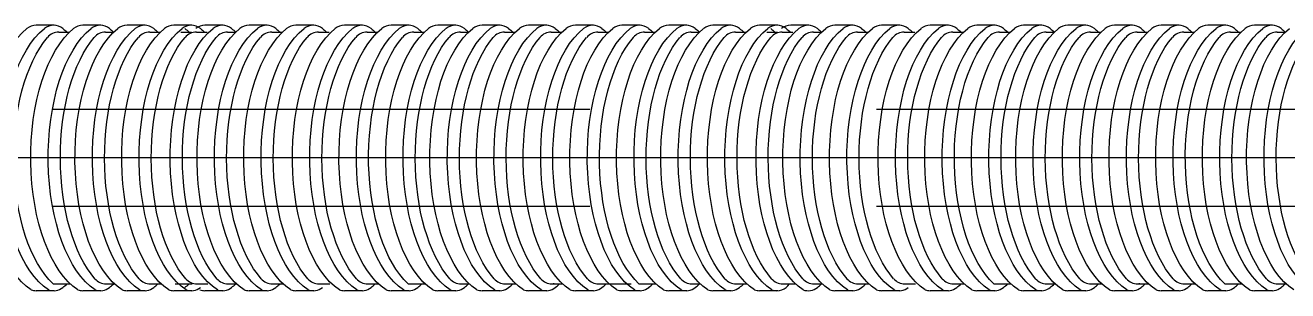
# Model space of a CAD drawing. Header units: millimetres. Extents: x 0 to 42050, y 0 to 29700.
# Drawn here: x 28318.8 to 28671.4, y 12632.6 to 12706.7 of the extents above; entities that cross this region are included whole.
import ezdxf

# ---------------------------------------------------------------- set-up
doc = ezdxf.new("R2010")
doc.units = ezdxf.units.MM
doc.header["$LTSCALE"] = 50
doc.linetypes.add('HID', pattern=[2.3, 1.5, -0.8])
for name, color, linetype in [('GONG', 6, 'Continuous'), ('PIPE', 3, 'Continuous'), ('VALVE', 6, 'Continuous')]:
    doc.layers.add(name, color=color, linetype=linetype)

msp = doc.modelspace()

# ---------------------------------------------------------------- linework, layer by layer
at = {"layer": 'GONG', "color": 6, "linetype": 'HID', "ltscale": 2}
for p, q in [((28096.52, 12683.25, 0), (29372.49, 12683.25, 0)), ((28096.52, 12656.23, 0), (29372.49, 12656.23, 0))]:
    msp.add_line(p, q, dxfattribs=at)
at = {"layer": 'PIPE', "color": 5, "linetype": 'Continuous'}
msp.add_line((29372.49, 12669.74, 0), (28096.52, 12669.74, 0), dxfattribs=at)
at = {"layer": 'VALVE'}
for p, q in [((28326.91, 12706.67, 0), (28321.85, 12706.67, 0)), ((28339.95, 12706.67, 0), (28334.89, 12706.67, 0)), ((28352.3, 12706.67, 0), (28347.24, 12706.67, 0)), ((28365.34, 12706.67, 0), (28360.28, 12706.67, 0)), ((28374.04, 12706.67, 0), (28368.98, 12706.67, 0)), ((28386.39, 12706.67, 0), (28381.33, 12706.67, 0)), ((28399.43, 12706.67, 0), (28394.37, 12706.67, 0)), ((28413, 12706.67, 0), (28407.94, 12706.67, 0)), ((28426.04, 12706.67, 0), (28420.98, 12706.67, 0)), ((28439.08, 12706.67, 0), (28434.01, 12706.67, 0)), ((28451.43, 12706.67, 0), (28446.37, 12706.67, 0)), ((28464.46, 12706.67, 0), (28459.4, 12706.67, 0)), ((28477.5, 12706.67, 0), (28472.44, 12706.67, 0)), ((28477.5, 12706.67, 0), (28472.44, 12706.67, 0)), ((28490.53, 12706.67, 0), (28485.47, 12706.67, 0)), ((28503.57, 12706.67, 0), (28498.51, 12706.67, 0)), ((28515.92, 12706.67, 0), (28510.86, 12706.67, 0)), ((28528.96, 12706.67, 0), (28523.9, 12706.67, 0)), ((28537.66, 12706.67, 0), (28532.6, 12706.67, 0)), ((28550.01, 12706.67, 0), (28544.95, 12706.67, 0)), ((28563.05, 12706.67, 0), (28557.99, 12706.67, 0)), ((28576.63, 12706.67, 0), (28571.56, 12706.67, 0)), ((28589.66, 12706.67, 0), (28584.6, 12706.67, 0)), ((28602.7, 12706.67, 0), (28597.64, 12706.67, 0)), ((28615.05, 12706.67, 0), (28609.99, 12706.67, 0)), ((28628.08, 12706.67, 0), (28623.02, 12706.67, 0)), ((28641.12, 12706.67, 0), (28636.06, 12706.67, 0)), ((28641.12, 12706.67, 0), (28636.06, 12706.67, 0)), ((28654.16, 12706.67, 0), (28649.09, 12706.67, 0)), ((28667.19, 12706.67, 0), (28662.13, 12706.67, 0)), ((28328.17, 12704.76, 0), (28331.15, 12704.76, 0)), ((28341.21, 12704.76, 0), (28343.5, 12704.76, 0)), ((28353.56, 12704.76, 0), (28356.54, 12704.76, 0)), ((28362.26, 12704.76, 0), (28365.24, 12704.76, 0)), ((28366.59, 12704.76, 0), (28369.57, 12704.76, 0)), ((28375.3, 12704.76, 0), (28377.59, 12704.76, 0)), ((28387.65, 12704.76, 0), (28390.63, 12704.76, 0)), ((28400.69, 12704.76, 0), (28403.67, 12704.76, 0)), ((28414.26, 12704.76, 0), (28417.24, 12704.76, 0)), ((28427.3, 12704.76, 0), (28430.28, 12704.76, 0)), ((28440.33, 12704.76, 0), (28442.63, 12704.76, 0)), ((28452.68, 12704.76, 0), (28455.66, 12704.76, 0)), ((28465.72, 12704.76, 0), (28468.7, 12704.76, 0)), ((28466.32, 12704.76, 0), (28468.7, 12704.76, 0)), ((28478.76, 12704.76, 0), (28481.74, 12704.76, 0)), ((28478.76, 12704.76, 0), (28481.74, 12704.76, 0)), ((28491.79, 12704.76, 0), (28494.77, 12704.76, 0)), ((28504.83, 12704.76, 0), (28507.12, 12704.76, 0)), ((28517.18, 12704.76, 0), (28520.16, 12704.76, 0)), ((28525.88, 12704.76, 0), (28528.86, 12704.76, 0)), ((28530.22, 12704.76, 0), (28533.2, 12704.76, 0)), ((28538.92, 12704.76, 0), (28541.22, 12704.76, 0)), ((28551.27, 12704.76, 0), (28554.25, 12704.76, 0)), ((28564.31, 12704.76, 0), (28567.29, 12704.76, 0)), ((28577.88, 12704.76, 0), (28580.86, 12704.76, 0)), ((28590.92, 12704.76, 0), (28593.9, 12704.76, 0)), ((28603.95, 12704.76, 0), (28606.25, 12704.76, 0)), ((28616.31, 12704.76, 0), (28619.29, 12704.76, 0)), ((28629.34, 12704.76, 0), (28632.32, 12704.76, 0)), ((28629.94, 12704.76, 0), (28632.32, 12704.76, 0)), ((28642.38, 12704.76, 0), (28645.36, 12704.76, 0)), ((28642.38, 12704.76, 0), (28645.36, 12704.76, 0)), ((28655.41, 12704.76, 0), (28658.39, 12704.76, 0)), ((28668.45, 12704.76, 0), (28670.75, 12704.76, 0)), ((28326.91, 12632.64, 0), (28321.85, 12632.64, 0)), ((28326.58, 12634.56, 0), (28331.35, 12634.56, 0)), ((28339.95, 12632.64, 0), (28334.89, 12632.64, 0)), ((28341.37, 12634.56, 0), (28343.7, 12634.56, 0)), ((28352.3, 12632.64, 0), (28347.24, 12632.64, 0)), ((28353.72, 12634.56, 0), (28356.74, 12634.56, 0)), ((28365.34, 12632.64, 0), (28360.28, 12632.64, 0)), ((28360.67, 12634.56, 0), (28365.44, 12634.56, 0)), ((28366.75, 12634.56, 0), (28369.77, 12634.56, 0)), ((28374.04, 12632.64, 0), (28368.98, 12632.64, 0)), ((28375.46, 12634.56, 0), (28377.79, 12634.56, 0)), ((28386.39, 12632.64, 0), (28381.33, 12632.64, 0)), ((28387.81, 12634.56, 0), (28390.83, 12634.56, 0)), ((28399.43, 12632.64, 0), (28394.37, 12632.64, 0)), ((28400.85, 12634.56, 0), (28403.86, 12634.56, 0)), ((28413, 12632.64, 0), (28407.94, 12632.64, 0)), ((28414.42, 12634.56, 0), (28417.44, 12634.56, 0)), ((28426.04, 12632.64, 0), (28420.98, 12632.64, 0)), ((28425.71, 12634.56, 0), (28430.47, 12634.56, 0)), ((28439.08, 12632.64, 0), (28434.01, 12632.64, 0)), ((28440.49, 12634.56, 0), (28442.83, 12634.56, 0)), ((28451.43, 12632.64, 0), (28446.37, 12632.64, 0)), ((28452.85, 12634.56, 0), (28455.86, 12634.56, 0)), ((28464.46, 12632.64, 0), (28459.4, 12632.64, 0)), ((28465.88, 12634.56, 0), (28468.9, 12634.56, 0)), ((28466.39, 12634.56, 0), (28466.39, 12634.72, 0)), ((28466.39, 12634.56, 0), (28468.9, 12634.56, 0)), ((28477.5, 12632.64, 0), (28472.44, 12632.64, 0)), ((28477.5, 12632.64, 0), (28472.44, 12632.64, 0)), ((28478.92, 12634.56, 0), (28481.93, 12634.56, 0)), ((28478.92, 12634.56, 0), (28488.03, 12634.56, 0)), ((28490.53, 12632.64, 0), (28485.47, 12632.64, 0)), ((28490.2, 12634.56, 0), (28494.97, 12634.56, 0)), ((28503.57, 12632.64, 0), (28498.51, 12632.64, 0)), ((28504.99, 12634.56, 0), (28507.32, 12634.56, 0)), ((28515.92, 12632.64, 0), (28510.86, 12632.64, 0)), ((28517.34, 12634.56, 0), (28520.36, 12634.56, 0)), ((28528.96, 12632.64, 0), (28523.9, 12632.64, 0)), ((28530.38, 12634.56, 0), (28533.93, 12634.56, 0)), ((28539.08, 12634.56, 0), (28541.41, 12634.56, 0)), ((28550.01, 12632.64, 0), (28544.95, 12632.64, 0)), ((28551.43, 12634.56, 0), (28554.45, 12634.56, 0)), ((28563.05, 12632.64, 0), (28557.99, 12632.64, 0)), ((28564.47, 12634.56, 0), (28567.48, 12634.56, 0)), ((28576.63, 12632.64, 0), (28571.56, 12632.64, 0)), ((28578.04, 12634.56, 0), (28581.06, 12634.56, 0)), ((28589.66, 12632.64, 0), (28584.6, 12632.64, 0)), ((28589.33, 12634.56, 0), (28594.09, 12634.56, 0)), ((28602.7, 12632.64, 0), (28597.64, 12632.64, 0)), ((28604.11, 12634.56, 0), (28606.45, 12634.56, 0)), ((28615.05, 12632.64, 0), (28609.99, 12632.64, 0)), ((28616.47, 12634.56, 0), (28619.48, 12634.56, 0)), ((28628.08, 12632.64, 0), (28623.02, 12632.64, 0)), ((28629.5, 12634.56, 0), (28632.52, 12634.56, 0)), ((28630.02, 12634.56, 0), (28630.02, 12634.72, 0)), ((28630.02, 12634.56, 0), (28632.52, 12634.56, 0)), ((28641.12, 12632.64, 0), (28636.06, 12632.64, 0)), ((28641.12, 12632.64, 0), (28636.06, 12632.64, 0)), ((28642.54, 12634.56, 0), (28645.55, 12634.56, 0)), ((28642.54, 12634.56, 0), (28645.55, 12634.56, 0)), ((28654.16, 12632.64, 0), (28649.09, 12632.64, 0)), ((28653.83, 12634.56, 0), (28658.59, 12634.56, 0)), ((28667.19, 12632.64, 0), (28662.13, 12632.64, 0)), ((28668.61, 12634.56, 0), (28670.94, 12634.56, 0))]:
    msp.add_line(p, q, dxfattribs=at)
for centre, start, end in [((28321.85, 12702.53, 0), 90, 128.4741), ((28326.72, 12702.53, 0), 51.5613, 128.4387), ((28334.89, 12702.53, 0), 90, 128.4741), ((28339.76, 12702.53, 0), 51.5613, 128.4387), ((28347.24, 12702.53, 0), 90, 128.4741), ((28352.11, 12702.53, 0), 51.5613, 128.4387), ((28360.28, 12702.53, 0), 90, 128.4741), ((28365.15, 12702.53, 0), 51.5613, 128.4387), ((28368.98, 12702.53, 0), 90, 128.4741), ((28373.85, 12702.53, 0), 51.5613, 128.4387), ((28381.33, 12702.53, 0), 90, 128.4741), ((28386.2, 12702.53, 0), 51.5613, 128.4387), ((28394.37, 12702.53, 0), 90, 128.4741), ((28399.24, 12702.53, 0), 51.5613, 128.4387), ((28407.94, 12702.53, 0), 90, 128.4741), ((28412.82, 12702.53, 0), 51.5613, 128.4387), ((28420.98, 12702.53, 0), 90, 128.4741), ((28425.85, 12702.53, 0), 51.5613, 128.4387), ((28434.01, 12702.53, 0), 90, 128.4741), ((28438.89, 12702.53, 0), 51.5613, 128.4387), ((28446.37, 12702.53, 0), 90, 128.4741), ((28451.24, 12702.53, 0), 51.5613, 128.4387), ((28459.4, 12702.53, 0), 90, 128.4741), ((28464.27, 12702.53, 0), 51.5613, 128.4387), ((28472.44, 12702.53, 0), 90, 128.4741), ((28472.44, 12702.53, 0), 90, 128.4741), ((28477.31, 12702.53, 0), 51.5613, 128.4387), ((28477.31, 12702.53, 0), 51.5613, 128.4387), ((28485.47, 12702.53, 0), 90, 128.4741), ((28490.35, 12702.53, 0), 51.5613, 128.4387), ((28498.51, 12702.53, 0), 90, 128.4741), ((28503.38, 12702.53, 0), 51.5613, 128.4387), ((28510.86, 12702.53, 0), 90, 128.4741), ((28515.73, 12702.53, 0), 51.5613, 128.4387), ((28523.9, 12702.53, 0), 90, 128.4741), ((28528.77, 12702.53, 0), 51.5613, 128.4387), ((28532.6, 12702.53, 0), 90, 128.4741), ((28537.47, 12702.53, 0), 51.5613, 128.4387), ((28544.95, 12702.53, 0), 90, 128.4741), ((28549.82, 12702.53, 0), 51.5613, 128.4387), ((28557.99, 12702.53, 0), 90, 128.4741), ((28562.86, 12702.53, 0), 51.5613, 128.4387), ((28571.56, 12702.53, 0), 90, 128.4741), ((28576.44, 12702.53, 0), 51.5613, 128.4387), ((28584.6, 12702.53, 0), 90, 128.4741), ((28589.47, 12702.53, 0), 51.5613, 128.4387), ((28597.64, 12702.53, 0), 90, 128.4741), ((28602.51, 12702.53, 0), 51.5613, 128.4387), ((28609.99, 12702.53, 0), 90, 128.4741), ((28614.86, 12702.53, 0), 51.5613, 128.4387), ((28623.02, 12702.53, 0), 90, 128.4741), ((28627.9, 12702.53, 0), 51.5613, 128.4387), ((28636.06, 12702.53, 0), 90, 128.4741), ((28636.06, 12702.53, 0), 90, 128.4741), ((28640.93, 12702.53, 0), 51.5613, 128.4387), ((28640.93, 12702.53, 0), 51.5613, 128.4387), ((28649.09, 12702.53, 0), 90, 128.4741), ((28653.97, 12702.53, 0), 51.5613, 128.4387), ((28662.13, 12702.53, 0), 90, 128.4741), ((28667, 12702.53, 0), 51.5613, 128.4387), ((28328.17, 12700.61, 0), 90, 139.5748), ((28341.21, 12700.61, 0), 90, 139.5748), ((28353.56, 12700.61, 0), 90, 139.5748), ((28366.59, 12700.61, 0), 90, 139.5748), ((28375.3, 12700.61, 0), 90, 139.5748), ((28387.65, 12700.61, 0), 90, 139.5748), ((28400.69, 12700.61, 0), 90, 139.5748), ((28414.26, 12700.61, 0), 90, 139.5748), ((28427.3, 12700.61, 0), 90, 139.5748), ((28440.33, 12700.61, 0), 90, 139.5748), ((28452.68, 12700.61, 0), 90, 139.5748), ((28465.72, 12700.61, 0), 90, 139.5748), ((28478.76, 12700.61, 0), 90, 139.5748), ((28478.76, 12700.61, 0), 90, 139.5748), ((28491.79, 12700.61, 0), 90, 139.5748), ((28504.83, 12700.61, 0), 90, 139.5748), ((28517.18, 12700.61, 0), 90, 139.5748), ((28530.22, 12700.61, 0), 90, 139.5748), ((28538.92, 12700.61, 0), 90, 139.5748), ((28551.27, 12700.61, 0), 90, 139.5748), ((28564.31, 12700.61, 0), 90, 139.5748), ((28577.88, 12700.61, 0), 90, 139.5748), ((28590.92, 12700.61, 0), 90, 139.5748), ((28603.95, 12700.61, 0), 90, 139.5748), ((28616.31, 12700.61, 0), 90, 139.5748), ((28629.34, 12700.61, 0), 90, 139.5748), ((28642.38, 12700.61, 0), 90, 139.5748), ((28642.38, 12700.61, 0), 90, 139.5748), ((28655.41, 12700.61, 0), 90, 139.5748), ((28668.45, 12700.61, 0), 90, 139.5748), ((28341.37, 12638.7, 0), 221.2348, 270), ((28353.72, 12638.7, 0), 221.2348, 270), ((28366.75, 12638.7, 0), 221.2348, 270), ((28375.46, 12638.7, 0), 221.2348, 270), ((28387.81, 12638.7, 0), 221.2348, 270), ((28400.85, 12638.7, 0), 221.2348, 270), ((28414.42, 12638.7, 0), 221.2348, 270), ((28440.49, 12638.7, 0), 221.2348, 270), ((28452.85, 12638.7, 0), 221.2348, 270), ((28465.88, 12638.7, 0), 221.2348, 270), ((28478.92, 12638.7, 0), 221.2348, 270), ((28478.92, 12638.7, 0), 221.2348, 270), ((28504.99, 12638.7, 0), 221.2348, 270), ((28517.34, 12638.7, 0), 221.2348, 270), ((28530.38, 12638.7, 0), 221.2348, 270), ((28539.08, 12638.7, 0), 221.2348, 270), ((28551.43, 12638.7, 0), 221.2348, 270), ((28564.47, 12638.7, 0), 221.2348, 270), ((28578.04, 12638.7, 0), 221.2348, 270), ((28604.11, 12638.7, 0), 221.2348, 270), ((28616.47, 12638.7, 0), 221.2348, 270), ((28629.5, 12638.7, 0), 221.2348, 270), ((28642.54, 12638.7, 0), 221.2348, 270), ((28642.54, 12638.7, 0), 221.2348, 270), ((28668.61, 12638.7, 0), 221.2348, 270), ((28321.85, 12636.78, 0), 250.1306, 270), ((28326.72, 12636.78, 0), 250.1743, 308.4387), ((28334.89, 12636.78, 0), 250.1306, 270), ((28339.76, 12636.78, 0), 250.1743, 308.4387), ((28347.24, 12636.78, 0), 250.1306, 270), ((28352.11, 12636.78, 0), 250.1743, 308.4387), ((28360.28, 12636.78, 0), 250.1306, 270), ((28365.15, 12636.78, 0), 250.1743, 308.4387), ((28368.98, 12636.78, 0), 250.1306, 270), ((28373.85, 12636.78, 0), 250.1743, 308.4387), ((28381.33, 12636.78, 0), 250.1306, 270), ((28386.2, 12636.78, 0), 250.1743, 308.4387), ((28394.37, 12636.78, 0), 250.1306, 270), ((28399.24, 12636.78, 0), 250.1743, 308.4387), ((28407.94, 12636.78, 0), 250.1306, 270), ((28412.82, 12636.78, 0), 250.1743, 308.4387), ((28420.98, 12636.78, 0), 250.1306, 270), ((28425.85, 12636.78, 0), 250.1743, 308.4387), ((28434.01, 12636.78, 0), 250.1306, 270), ((28438.89, 12636.78, 0), 250.1743, 308.4387), ((28446.37, 12636.78, 0), 250.1306, 270), ((28451.24, 12636.78, 0), 250.1743, 308.4387), ((28459.4, 12636.78, 0), 250.1306, 270), ((28464.27, 12636.78, 0), 250.1743, 308.4387), ((28472.44, 12636.78, 0), 250.1306, 270), ((28472.44, 12636.78, 0), 250.1306, 270), ((28477.31, 12636.78, 0), 250.1743, 308.4387), ((28477.31, 12636.78, 0), 250.1743, 308.4387), ((28485.47, 12636.78, 0), 250.1306, 270), ((28490.35, 12636.78, 0), 250.1743, 308.4387), ((28498.51, 12636.78, 0), 250.1306, 270), ((28503.38, 12636.78, 0), 250.1743, 308.4387), ((28510.86, 12636.78, 0), 250.1306, 270), ((28515.73, 12636.78, 0), 250.1743, 308.4387), ((28523.9, 12636.78, 0), 250.1306, 270), ((28528.77, 12636.78, 0), 250.1743, 327.5584), ((28537.47, 12636.78, 0), 250.1743, 308.4387), ((28544.95, 12636.78, 0), 250.1306, 270), ((28549.82, 12636.78, 0), 250.1743, 308.4387), ((28557.99, 12636.78, 0), 250.1306, 270), ((28562.86, 12636.78, 0), 250.1743, 308.4387), ((28571.56, 12636.78, 0), 250.1306, 270), ((28576.44, 12636.78, 0), 250.1743, 308.4387), ((28584.6, 12636.78, 0), 250.1306, 270), ((28589.47, 12636.78, 0), 250.1743, 308.4387), ((28597.64, 12636.78, 0), 250.1306, 270), ((28602.51, 12636.78, 0), 250.1743, 308.4387), ((28609.99, 12636.78, 0), 250.1306, 270), ((28614.86, 12636.78, 0), 250.1743, 308.4387), ((28623.02, 12636.78, 0), 250.1306, 270), ((28627.9, 12636.78, 0), 250.1743, 308.4387), ((28636.06, 12636.78, 0), 250.1306, 270), ((28636.06, 12636.78, 0), 250.1306, 270), ((28640.93, 12636.78, 0), 250.1743, 308.4387), ((28640.93, 12636.78, 0), 250.1743, 308.4387), ((28649.09, 12636.78, 0), 250.1306, 270), ((28653.97, 12636.78, 0), 250.1743, 308.4387), ((28662.13, 12636.78, 0), 250.1306, 270), ((28667, 12636.78, 0), 250.1743, 308.4387)]:
    msp.add_arc(centre, 4.14, start, end, dxfattribs=at)
at = {"layer": 'VALVE', "extrusion": (0, 0, -1)}
for centre, start_param, end_param in [((28326.01, 12669.75, 0), 6.584802, 9.057014), ((28330.87, 12669.75, 0), 6.584331, 9.057441), ((28339.04, 12669.75, 0), 6.584802, 9.057014), ((28343.91, 12669.75, 0), 6.584331, 9.057441), ((28322.58, 12669.75, 0), 9.792115, 9.859931), ((28351.39, 12669.75, 0), 6.584802, 9.057014), ((28356.26, 12669.75, 0), 6.584331, 9.057441), ((28335.61, 12669.75, 0), 9.792115, 9.859931), ((28364.43, 12669.75, 0), 6.584802, 9.057014), ((28369.3, 12669.75, 0), 6.584331, 9.057441), ((28347.97, 12669.75, 0), 9.792115, 9.859931), ((28378, 12669.75, 0), 6.584331, 9.057441), ((28356.67, 12669.75, 0), 9.792115, 9.859931), ((28385.48, 12669.75, 0), 6.584802, 9.057014), ((28361, 12669.75, 0), 9.792115, 9.859931), ((28390.35, 12669.75, 0), 6.584331, 9.057441), ((28369.7, 12669.75, 0), 9.792115, 9.859931), ((28398.52, 12669.75, 0), 6.584802, 9.057014), ((28403.39, 12669.75, 0), 6.584331, 9.057441), ((28382.06, 12669.75, 0), 9.792115, 9.859931), ((28412.1, 12669.75, 0), 6.584802, 9.057014), ((28416.96, 12669.75, 0), 6.584331, 9.057441), ((28395.09, 12669.75, 0), 9.792115, 9.859931), ((28425.13, 12669.75, 0), 6.584802, 9.057014), ((28430, 12669.75, 0), 6.584331, 9.057441), ((28408.67, 12669.75, 0), 9.792115, 9.859931), ((28438.17, 12669.75, 0), 6.584802, 9.057014), ((28443.03, 12669.75, 0), 6.584331, 9.057441), ((28421.7, 12669.75, 0), 9.792115, 9.859931), ((28450.52, 12669.75, 0), 6.584802, 9.057014), ((28455.39, 12669.75, 0), 6.584331, 9.057441), ((28434.74, 12669.75, 0), 9.792115, 9.859931), ((28463.55, 12669.75, 0), 6.584802, 9.057014), ((28468.42, 12669.75, 0), 6.584331, 9.057441), ((28447.09, 12669.75, 0), 9.792115, 9.859931), ((28476.59, 12669.75, 0), 6.584802, 9.057014), ((28476.59, 12669.75, 0), 6.584802, 9.057014), ((28481.46, 12669.75, 0), 6.584331, 9.057441), ((28460.13, 12669.75, 0), 9.792115, 9.859931), ((28489.63, 12669.75, 0), 6.584802, 9.057014), ((28494.49, 12669.75, 0), 6.584331, 9.057441), ((28473.16, 12669.75, 0), 9.792115, 9.859931), ((28473.16, 12669.75, 0), 9.792115, 9.859931), ((28502.66, 12669.75, 0), 6.584802, 9.057014), ((28507.53, 12669.75, 0), 6.584331, 9.057441), ((28486.2, 12669.75, 0), 9.792115, 9.859931), ((28515.01, 12669.75, 0), 6.584802, 9.057014), ((28519.88, 12669.75, 0), 6.584331, 9.057441), ((28499.23, 12669.75, 0), 9.792115, 9.859931), ((28528.05, 12669.75, 0), 6.584802, 9.057014), ((28532.92, 12669.75, 0), 6.584331, 9.057441), ((28511.59, 12669.75, 0), 9.792115, 9.859931), ((28541.62, 12669.75, 0), 6.584331, 9.057441), ((28520.29, 12669.75, 0), 9.792115, 9.859931), ((28549.11, 12669.75, 0), 6.584802, 9.057014), ((28524.62, 12669.75, 0), 9.792115, 9.859931), ((28553.97, 12669.75, 0), 6.584331, 9.057441), ((28533.33, 12669.75, 0), 9.792115, 9.859931), ((28562.14, 12669.75, 0), 6.584802, 9.057014), ((28567.01, 12669.75, 0), 6.584331, 9.057441), ((28545.68, 12669.75, 0), 9.792115, 9.859931), ((28575.72, 12669.75, 0), 6.584802, 9.057014), ((28580.58, 12669.75, 0), 6.584331, 9.057441), ((28558.71, 12669.75, 0), 9.792115, 9.859931), ((28588.75, 12669.75, 0), 6.584802, 9.057014), ((28593.62, 12669.75, 0), 6.584331, 9.057441), ((28572.29, 12669.75, 0), 9.792115, 9.859931), ((28601.79, 12669.75, 0), 6.584802, 9.057014), ((28606.65, 12669.75, 0), 6.584331, 9.057441), ((28585.32, 12669.75, 0), 9.792115, 9.859931), ((28614.14, 12669.75, 0), 6.584802, 9.057014), ((28619.01, 12669.75, 0), 6.584331, 9.057441), ((28598.36, 12669.75, 0), 9.792115, 9.859931), ((28627.18, 12669.75, 0), 6.584802, 9.057014), ((28632.04, 12669.75, 0), 6.584331, 9.057441), ((28610.71, 12669.75, 0), 9.792115, 9.859931), ((28640.21, 12669.75, 0), 6.584802, 9.057014), ((28640.21, 12669.75, 0), 6.584802, 9.057014), ((28645.08, 12669.75, 0), 6.584331, 9.057441), ((28645.08, 12669.75, 0), 6.584331, 9.057441), ((28623.75, 12669.75, 0), 9.792115, 9.859931), ((28653.25, 12669.75, 0), 6.584802, 9.057014), ((28658.11, 12669.75, 0), 6.584331, 9.057441), ((28636.78, 12669.75, 0), 9.792115, 9.859931), ((28636.78, 12669.75, 0), 9.792115, 9.859931), ((28666.28, 12669.75, 0), 6.584802, 9.057014), ((28671.15, 12669.75, 0), 6.584331, 9.057441), ((28649.82, 12669.75, 0), 9.792115, 9.859931), ((28678.64, 12669.75, 0), 6.584802, 9.057014), ((28683.5, 12669.75, 0), 6.584331, 9.057441), ((28662.86, 12669.75, 0), 9.792115, 9.859931), ((28334.28, 12669.75, 0), 6.706766, 8.907341), ((28347.31, 12669.75, 0), 6.788433, 8.907341), ((28359.66, 12669.75, 0), 6.788433, 8.907341), ((28372.7, 12669.75, 0), 6.788433, 8.907341), ((28381.4, 12669.75, 0), 6.788433, 8.907341), ((28393.76, 12669.75, 0), 6.788433, 8.907341), ((28406.79, 12669.75, 0), 6.788433, 8.907341), ((28420.37, 12669.75, 0), 6.788433, 8.907341), ((28433.4, 12669.75, 0), 6.706766, 8.907341), ((28446.44, 12669.75, 0), 6.788433, 8.907341), ((28458.79, 12669.75, 0), 6.788433, 8.907341), ((28471.83, 12669.75, 0), 6.788433, 8.907341), ((28484.86, 12669.75, 0), 6.788433, 8.907341), ((28484.86, 12669.75, 0), 6.788433, 8.907341), ((28497.9, 12669.75, 0), 6.706766, 8.907341), ((28510.93, 12669.75, 0), 6.788433, 8.907341), ((28523.29, 12669.75, 0), 6.788433, 8.907341), ((28536.32, 12669.75, 0), 6.788433, 8.907341), ((28545.02, 12669.75, 0), 6.788433, 8.907341), ((28557.38, 12669.75, 0), 6.788433, 8.907341), ((28570.41, 12669.75, 0), 6.788433, 8.907341), ((28583.99, 12669.75, 0), 6.788433, 8.907341), ((28597.02, 12669.75, 0), 6.706766, 8.907341), ((28610.06, 12669.75, 0), 6.788433, 8.907341), ((28622.41, 12669.75, 0), 6.788433, 8.907341), ((28635.45, 12669.75, 0), 6.788433, 8.907341), ((28648.48, 12669.75, 0), 6.788433, 8.907341), ((28648.48, 12669.75, 0), 6.788433, 8.907341), ((28661.52, 12669.75, 0), 6.706766, 8.907341), ((28674.55, 12669.75, 0), 6.788433, 8.907341), ((28686.91, 12669.75, 0), 6.788433, 8.907341)]:
    msp.add_ellipse(centre, major_axis=(0, -38.6), ratio=0.484828, start_param=start_param, end_param=end_param, dxfattribs=at)
at = {"layer": 'VALVE'}
for centre in [(28322.58, 12669.56, 0), (28335.61, 12669.56, 0), (28347.97, 12669.56, 0), (28356.67, 12669.56, 0), (28369.7, 12669.56, 0), (28382.06, 12669.56, 0), (28408.67, 12669.56, 0), (28421.7, 12669.56, 0), (28434.74, 12669.56, 0), (28447.09, 12669.56, 0), (28460.13, 12669.56, 0), (28473.16, 12669.56, 0), (28473.16, 12669.56, 0), (28486.2, 12669.56, 0), (28499.23, 12669.56, 0), (28511.59, 12669.56, 0), (28533.33, 12669.56, 0), (28545.68, 12669.56, 0), (28572.29, 12669.56, 0), (28585.32, 12669.56, 0), (28598.36, 12669.56, 0), (28610.71, 12669.56, 0), (28623.75, 12669.56, 0), (28636.78, 12669.56, 0), (28636.78, 12669.56, 0), (28649.82, 12669.56, 0), (28662.86, 12669.56, 0)]:
    msp.add_ellipse(centre, major_axis=(0, 38.6), ratio=0.484828, start_param=9.792115, end_param=9.859931, dxfattribs=at)

doc.saveas('drawing.dxf')
